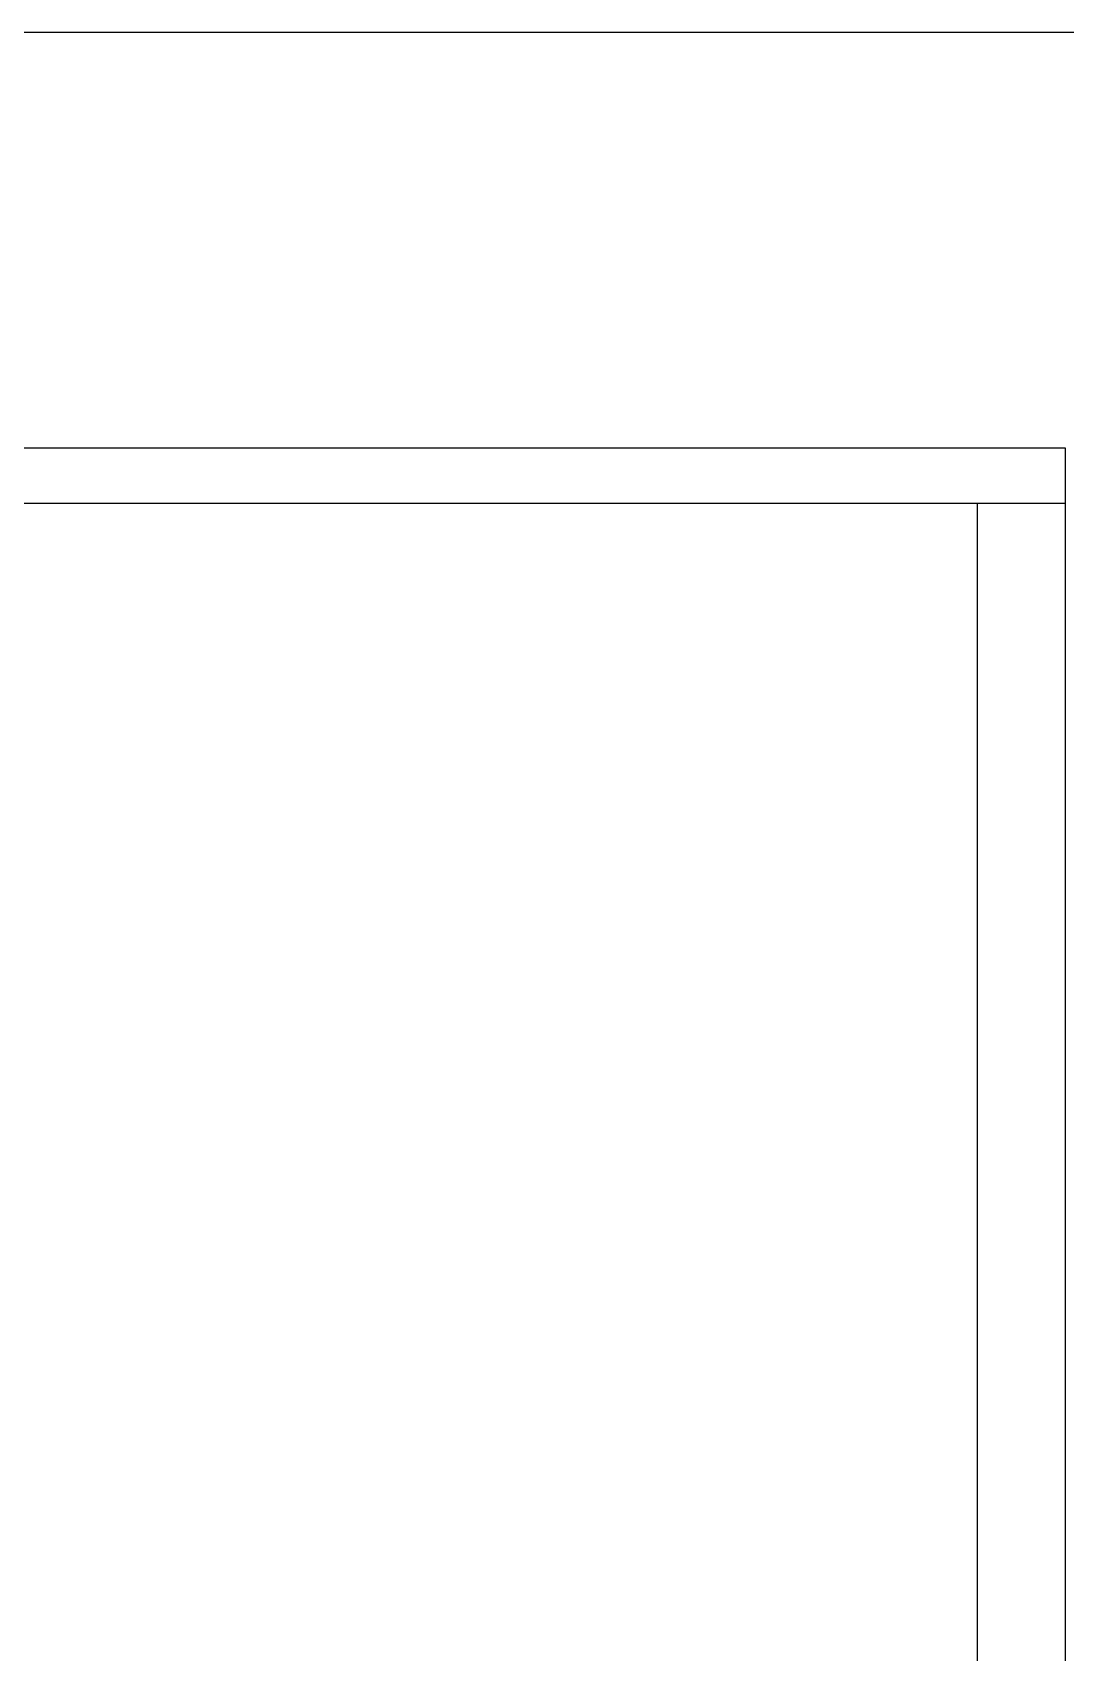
# Model space of a CAD drawing. Header units: inches. Extents: x 17051 to 22421, y 40046 to 42546.
# Drawn here: x 17467.6 to 17751.4, y 41471.2 to 41916.3 of the extents above; entities that cross this region are included whole.
import ezdxf

# ---------------------------------------------------------------- set-up
doc = ezdxf.new("R2010")
doc.units = ezdxf.units.IN
doc.header["$MEASUREMENT"] = 0
doc.layers.add('freecads.com', color=7, linetype='Continuous')

msp = doc.modelspace()

# ---------------------------------------------------------------- linework, layer by layer
at = {"layer": 'freecads.com', "ltscale": 50}
msp.add_line((21911.43, 41916.31), (17051.39, 41916.31), dxfattribs=at)
at = {"layer": 'freecads.com', "ltscale": 0.5}
for p, q in [((17751.39, 41802.06), (17251.39, 41802.06)), ((17751.39, 40882.06), (17751.39, 41802.06)), ((17269.78, 41786.97), (17751.39, 41786.97)), ((17727.13, 41786.97), (17727.13, 40901.87))]:
    msp.add_line(p, q, dxfattribs=at)

doc.saveas('drawing.dxf')
